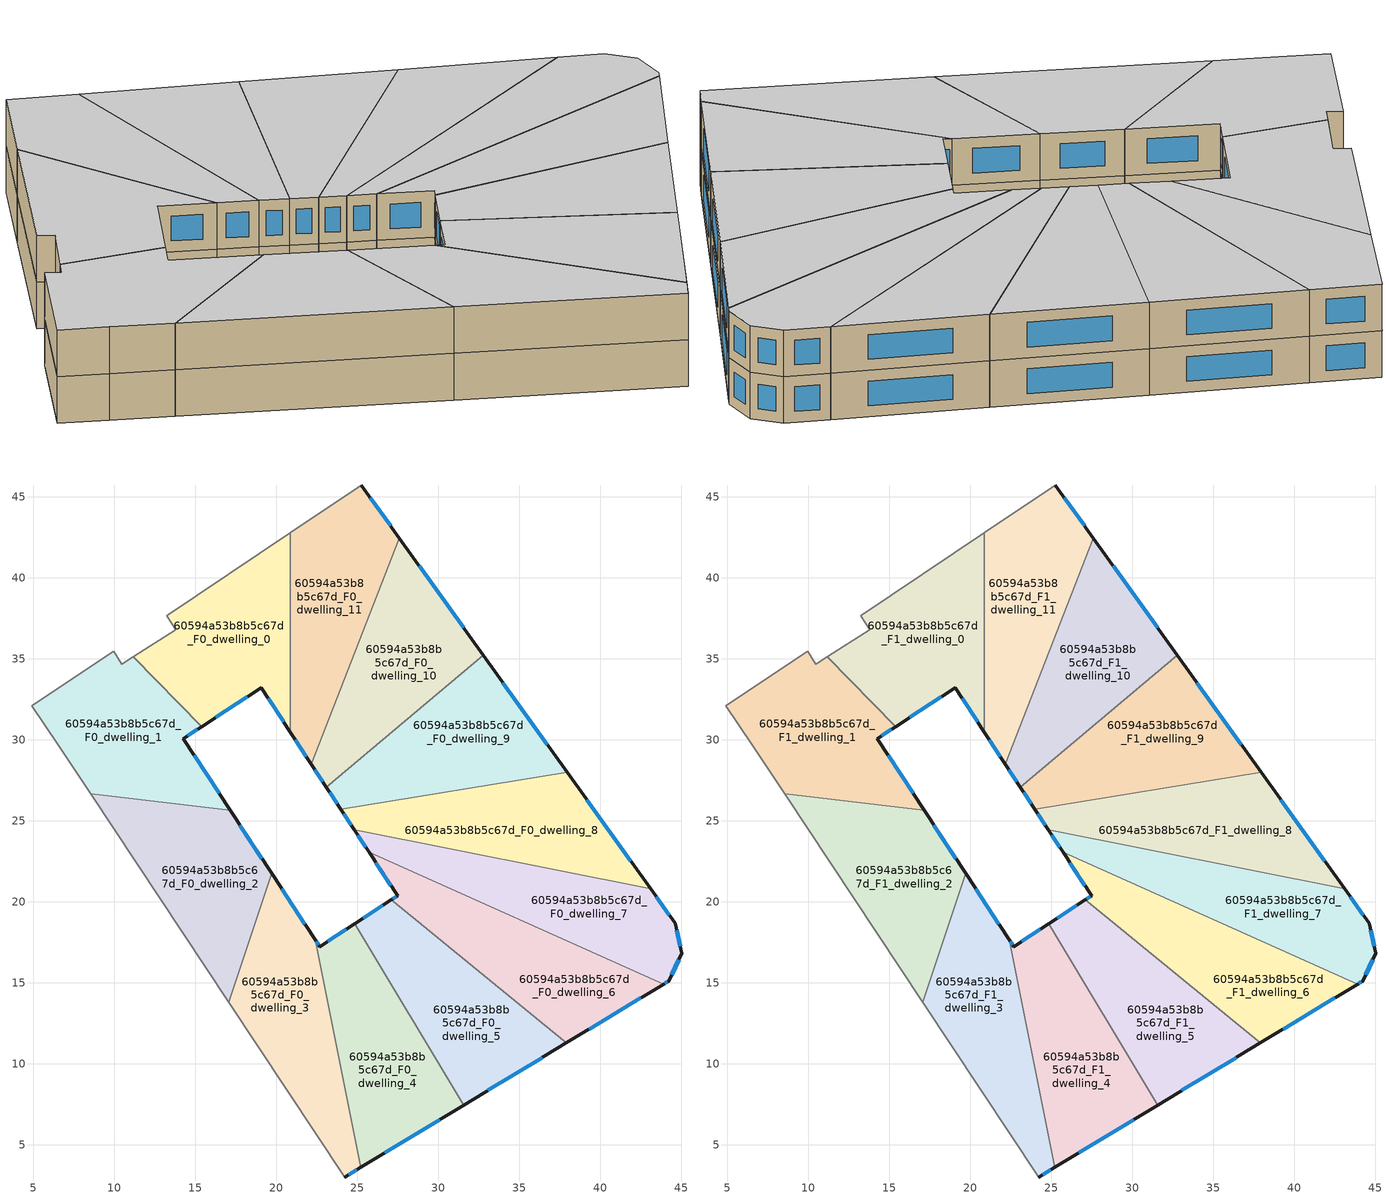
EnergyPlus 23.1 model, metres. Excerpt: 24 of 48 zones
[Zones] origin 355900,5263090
60594a53b8b5c67d_F0_dwelling_0
 floor ground (EU_floor_Construction): 20.87,42.8 20.87,30.46 19.07,33.21 15.4,30.82 11.17,35.14 13.78,36.8 13.24,37.67 z0
 wall outside (EU_wall_Construction): 15.4,30.82 19.07,33.21 20.87,30.46 z0:3
 wall adiabatic (EU_wall_Construction): 20.87,42.8 13.24,37.67 13.78,36.8 11.17,35.14 z0:3
 wall to 60594a53b8b5c67d_F0_dwelling_11 (EU_wall_Construction): 20.87,30.46 20.87,42.8 z0:3
 wall to 60594a53b8b5c67d_F0_dwelling_1 (EU_wall_Construction): 11.17,35.14 15.4,30.82 z0:3
 window (EU_Window_Construction): 19.49,32.57 20.45,31.11 / 16.26,31.39 18.2,32.65 z0.7:2.3
60594a53b8b5c67d_F0_dwelling_1
 floor ground (EU_floor_Construction): 15.4,30.82 14.26,30.08 17.16,25.66 8.53,26.67 6.5,29.72 4.9,32.11 9.97,35.48 10.45,34.67 11.17,35.14 z0
 wall outside (EU_wall_Construction): 17.16,25.66 14.26,30.08 15.4,30.82 z0:3
 wall adiabatic (EU_wall_Construction): 11.17,35.14 10.45,34.67 9.97,35.48 4.9,32.11 6.5,29.72 8.53,26.67 z0:3
 wall to 60594a53b8b5c67d_F0_dwelling_2 (EU_wall_Construction): 8.53,26.66 17.15,25.66 z0:3
 window (EU_Window_Construction): 14.52,30.26 15.13,30.65 / 16.47,26.7 14.94,29.05 z0.7:2.3
60594a53b8b5c67d_F0_dwelling_10
 floor ground (EU_floor_Construction): 27.6,42.45 32.78,35.22 23.08,27.09 22.15,28.51 z0
 wall outside (EU_wall_Construction): 22.15,28.51 23.08,27.09 / 32.78,35.22 27.6,42.45 z0:3
 wall to 60594a53b8b5c67d_F0_dwelling_11 (EU_wall_Construction): 27.6,42.45 22.15,28.51 z0:3
 wall to 60594a53b8b5c67d_F0_dwelling_9 (EU_wall_Construction): 23.08,27.09 32.78,35.22 z0:3
 window (EU_Window_Construction): 22.37,28.17 22.86,27.42 / 31.56,36.92 28.82,40.75 z0.7:2.3
60594a53b8b5c67d_F0_dwelling_11
 floor ground (EU_floor_Construction): 25.24,45.74 27.6,42.45 22.15,28.51 20.87,30.46 20.87,42.8 z0
 wall outside (EU_wall_Construction): 20.87,30.46 22.15,28.51 / 27.6,42.45 25.24,45.74 z0:3
 wall adiabatic (EU_wall_Construction): 25.24,45.74 20.87,42.8 z0:3
 window (EU_Window_Construction): 21.17,30 21.85,28.97 / 27.05,43.22 25.8,44.97 z0.7:2.3
60594a53b8b5c67d_F0_dwelling_2
 floor ground (EU_floor_Construction): 17.16,25.66 19.71,21.76 17.05,13.82 8.53,26.67 z0
 wall outside (EU_wall_Construction): 19.71,21.76 17.16,25.66 z0:3
 wall adiabatic (EU_wall_Construction): 8.53,26.67 17.05,13.82 z0:3
 wall to 60594a53b8b5c67d_F0_dwelling_3 (EU_wall_Construction): 17.05,13.82 19.71,21.76 z0:3
 window (EU_Window_Construction): 19.11,22.68 17.75,24.75 z0.7:2.3
60594a53b8b5c67d_F0_dwelling_3
 floor ground (EU_floor_Construction): 22.39,17.67 25.21,3.62 24.22,3.02 17.05,13.82 19.71,21.76 z0
 wall outside (EU_wall_Construction): 22.39,17.67 19.71,21.76 / 24.22,3.02 25.21,3.62 z0:3
 wall adiabatic (EU_wall_Construction): 17.05,13.82 24.22,3.02 z0:3
 wall to 60594a53b8b5c67d_F0_dwelling_4 (EU_wall_Construction): 25.21,3.62 22.39,17.67 z0:3
 window (EU_Window_Construction): 21.76,18.63 20.34,20.8 / 24.45,3.16 24.98,3.48 z0.7:2.3
60594a53b8b5c67d_F0_dwelling_4
 floor ground (EU_floor_Construction): 24.83,18.65 31.57,7.46 25.21,3.62 22.39,17.67 22.67,17.25 z0
 wall outside (EU_wall_Construction): 24.83,18.65 22.67,17.25 22.39,17.67 / 25.21,3.62 31.57,7.46 z0:3
 wall to 60594a53b8b5c67d_F0_dwelling_5 (EU_wall_Construction): 31.57,7.46 24.83,18.65 z0:3
 window (EU_Window_Construction): 22.6,17.35 22.45,17.57 / 24.32,18.32 23.17,17.58 / 26.7,4.52 30.08,6.56 z0.7:2.3
60594a53b8b5c67d_F0_dwelling_5
 floor ground (EU_floor_Construction): 37.91,11.29 31.57,7.46 24.83,18.65 27.11,20.13 z0
 wall outside (EU_wall_Construction): 27.11,20.13 24.83,18.65 / 31.57,7.46 37.91,11.29 z0:3
 wall to 60594a53b8b5c67d_F0_dwelling_6 (EU_wall_Construction): 37.91,11.29 27.11,20.13 z0:3
 window (EU_Window_Construction): 26.57,19.78 25.36,19 / 33.06,8.36 36.42,10.39 z0.7:2.3
60594a53b8b5c67d_F0_dwelling_6
 floor ground (EU_floor_Construction): 43.91,14.92 37.91,11.29 27.11,20.13 27.48,20.37 25.72,23.06 z0
 wall outside (EU_wall_Construction): 25.72,23.06 27.48,20.37 27.11,20.13 / 37.91,11.29 43.91,14.92 z0:3
 wall to 60594a53b8b5c67d_F0_dwelling_7 (EU_wall_Construction): 43.91,14.92 25.72,23.06 z0:3
 window (EU_Window_Construction): 27.4,20.32 27.19,20.19 / 26.14,22.43 27.07,21 / 39.32,12.15 42.5,14.07 z0.7:2.3
60594a53b8b5c67d_F0_dwelling_7
 floor ground (EU_floor_Construction): 43.1,20.81 44.62,18.68 45.03,16.83 44.21,15.1 43.91,14.92 25.72,23.06 24.82,24.44 z0
 wall outside (EU_wall_Construction): 43.91,14.92 44.21,15.1 45.03,16.83 44.62,18.68 43.1,20.81 / 24.82,24.44 25.72,23.06 z0:3
 wall to 60594a53b8b5c67d_F0_dwelling_8 (EU_wall_Construction): 43.1,20.81 24.82,24.44 z0:3
 window (EU_Window_Construction): 44.4,15.51 44.84,16.42 / 43.98,14.97 44.14,15.06 / 25.03,24.12 25.51,23.38 / 44.26,19.18 43.46,20.31 / 44.93,17.26 44.72,18.25 z0.7:2.3
60594a53b8b5c67d_F0_dwelling_8
 floor ground (EU_floor_Construction): 37.94,28.01 43.1,20.81 24.82,24.44 23.97,25.73 z0
 wall outside (EU_wall_Construction): 23.97,25.73 24.82,24.44 / 43.1,20.81 37.94,28.01 z0:3
 wall to 60594a53b8b5c67d_F0_dwelling_9 (EU_wall_Construction): 37.94,28.01 23.97,25.73 z0:3
 window (EU_Window_Construction): 24.17,25.43 24.62,24.75 / 41.89,22.5 39.15,26.32 z0.7:2.3
60594a53b8b5c67d_F0_dwelling_9
 floor ground (EU_floor_Construction): 32.78,35.22 37.94,28.01 23.97,25.73 23.08,27.09 z0
 wall outside (EU_wall_Construction): 23.08,27.09 23.97,25.73 / 37.94,28.01 32.78,35.22 z0:3
 window (EU_Window_Construction): 23.29,26.77 23.76,26.05 / 36.73,29.7 33.99,33.53 z0.7:2.3
60594a53b8b5c67d_F1_dwelling_0
 floor to 60594a53b8b5c67d_F0_dwelling_0 (EU_floor_Construction): 20.87,42.8 20.87,30.46 19.07,33.21 15.4,30.82 11.17,35.14 13.78,36.8 13.24,37.67 z3
 wall outside (EU_wall_Construction): 15.4,30.82 19.07,33.21 20.87,30.46 z3:6
 wall adiabatic (EU_wall_Construction): 20.87,42.8 13.24,37.67 13.78,36.8 11.17,35.14 z3:6
 wall to 60594a53b8b5c67d_F1_dwelling_11 (EU_wall_Construction): 20.87,30.46 20.87,42.8 z3:6
 wall to 60594a53b8b5c67d_F1_dwelling_1 (EU_wall_Construction): 11.17,35.14 15.4,30.82 z3:6
 window (EU_Window_Construction): 19.49,32.57 20.45,31.11 / 16.26,31.39 18.2,32.65 z3.7:5.3
 ceiling to 60594a53b8b5c67d_F2_dwelling_0 (EU_floor_Construction): 20.87,30.46 20.87,42.8 13.24,37.67 13.78,36.8 11.17,35.14 15.4,30.82 19.07,33.21 z6
60594a53b8b5c67d_F1_dwelling_1
 floor to 60594a53b8b5c67d_F0_dwelling_1 (EU_floor_Construction): 15.4,30.82 14.26,30.08 17.15,25.66 8.53,26.67 6.5,29.72 4.9,32.11 9.97,35.48 10.44,34.67 11.17,35.14 z3
 wall outside (EU_wall_Construction): 17.16,25.66 14.26,30.08 15.4,30.82 z3:6
 wall adiabatic (EU_wall_Construction): 11.17,35.14 10.45,34.67 9.97,35.48 4.9,32.11 6.5,29.72 8.53,26.67 z3:6
 wall to 60594a53b8b5c67d_F1_dwelling_2 (EU_wall_Construction): 8.53,26.66 17.15,25.66 z3:6
 window (EU_Window_Construction): 14.52,30.26 15.13,30.65 / 16.47,26.7 14.94,29.05 z3.7:5.3
 ceiling to 60594a53b8b5c67d_F2_dwelling_1 (EU_floor_Construction): 17.15,25.66 14.26,30.08 15.4,30.82 11.17,35.14 10.44,34.67 9.97,35.48 4.9,32.11 6.5,29.72 8.53,26.67 z6
60594a53b8b5c67d_F1_dwelling_10
 floor to 60594a53b8b5c67d_F0_dwelling_10 (EU_floor_Construction): 27.6,42.45 32.78,35.22 23.08,27.09 22.15,28.51 z3
 wall outside (EU_wall_Construction): 22.15,28.51 23.08,27.09 / 32.78,35.22 27.6,42.45 z3:6
 wall to 60594a53b8b5c67d_F1_dwelling_11 (EU_wall_Construction): 27.6,42.45 22.15,28.51 z3:6
 wall to 60594a53b8b5c67d_F1_dwelling_9 (EU_wall_Construction): 23.08,27.09 32.78,35.22 z3:6
 window (EU_Window_Construction): 22.37,28.17 22.86,27.42 / 31.56,36.92 28.82,40.75 z3.7:5.3
 ceiling to 60594a53b8b5c67d_F2_dwelling_10 (EU_floor_Construction): 32.78,35.22 27.6,42.45 22.15,28.51 23.08,27.09 z6
60594a53b8b5c67d_F1_dwelling_11
 floor to 60594a53b8b5c67d_F0_dwelling_11 (EU_floor_Construction): 25.24,45.74 27.6,42.45 22.15,28.51 20.87,30.46 20.87,42.8 z3
 wall outside (EU_wall_Construction): 20.87,30.46 22.15,28.51 / 27.6,42.45 25.24,45.74 z3:6
 wall adiabatic (EU_wall_Construction): 25.24,45.74 20.87,42.8 z3:6
 window (EU_Window_Construction): 21.17,30 21.85,28.97 / 27.05,43.22 25.8,44.97 z3.7:5.3
 ceiling to 60594a53b8b5c67d_F2_dwelling_11 (EU_floor_Construction): 22.15,28.51 27.6,42.45 25.24,45.74 20.87,42.8 20.87,30.46 z6
60594a53b8b5c67d_F1_dwelling_2
 floor to 60594a53b8b5c67d_F0_dwelling_2 (EU_floor_Construction): 17.15,25.66 19.71,21.76 17.05,13.82 8.53,26.67 z3
 wall outside (EU_wall_Construction): 19.71,21.76 17.16,25.66 z3:6
 wall adiabatic (EU_wall_Construction): 8.53,26.67 17.05,13.82 z3:6
 wall to 60594a53b8b5c67d_F1_dwelling_3 (EU_wall_Construction): 17.05,13.82 19.71,21.76 z3:6
 window (EU_Window_Construction): 19.11,22.68 17.75,24.75 z3.7:5.3
 ceiling to 60594a53b8b5c67d_F2_dwelling_2 (EU_floor_Construction): 17.05,13.82 19.71,21.76 17.15,25.66 8.53,26.67 z6
60594a53b8b5c67d_F1_dwelling_3
 floor to 60594a53b8b5c67d_F0_dwelling_3 (EU_floor_Construction): 22.39,17.67 25.21,3.62 24.22,3.02 17.05,13.82 19.71,21.76 z3
 wall outside (EU_wall_Construction): 22.39,17.67 19.71,21.76 / 24.22,3.02 25.21,3.62 z3:6
 wall adiabatic (EU_wall_Construction): 17.05,13.82 24.22,3.02 z3:6
 wall to 60594a53b8b5c67d_F1_dwelling_4 (EU_wall_Construction): 25.21,3.62 22.39,17.67 z3:6
 window (EU_Window_Construction): 21.76,18.63 20.34,20.8 / 24.45,3.16 24.98,3.48 z3.7:5.3
 ceiling to 60594a53b8b5c67d_F2_dwelling_3 (EU_floor_Construction): 25.21,3.62 22.39,17.67 19.71,21.76 17.05,13.82 24.22,3.02 z6
60594a53b8b5c67d_F1_dwelling_4
 floor to 60594a53b8b5c67d_F0_dwelling_4 (EU_floor_Construction): 24.83,18.65 31.57,7.46 25.21,3.62 22.39,17.67 22.67,17.25 z3
 wall outside (EU_wall_Construction): 24.83,18.65 22.67,17.25 22.39,17.67 / 25.21,3.62 31.57,7.46 z3:6
 wall to 60594a53b8b5c67d_F1_dwelling_5 (EU_wall_Construction): 31.57,7.46 24.83,18.65 z3:6
 window (EU_Window_Construction): 22.6,17.35 22.45,17.57 / 24.32,18.32 23.17,17.58 / 26.7,4.52 30.08,6.56 z3.7:5.3
 ceiling to 60594a53b8b5c67d_F2_dwelling_4 (EU_floor_Construction): 31.57,7.46 24.83,18.65 22.67,17.25 22.39,17.67 25.21,3.62 z6
60594a53b8b5c67d_F1_dwelling_5
 floor to 60594a53b8b5c67d_F0_dwelling_5 (EU_floor_Construction): 37.91,11.29 31.57,7.46 24.83,18.65 27.11,20.13 z3
 wall outside (EU_wall_Construction): 27.11,20.13 24.83,18.65 / 31.57,7.46 37.91,11.29 z3:6
 wall to 60594a53b8b5c67d_F1_dwelling_6 (EU_wall_Construction): 37.91,11.29 27.11,20.13 z3:6
 window (EU_Window_Construction): 26.57,19.78 25.36,19 / 33.06,8.36 36.42,10.39 z3.7:5.3
 ceiling to 60594a53b8b5c67d_F2_dwelling_5 (EU_floor_Construction): 37.91,11.29 27.11,20.13 24.83,18.65 31.57,7.46 z6
60594a53b8b5c67d_F1_dwelling_6
 floor to 60594a53b8b5c67d_F0_dwelling_6 (EU_floor_Construction): 43.91,14.92 37.91,11.29 27.11,20.13 27.48,20.37 25.72,23.06 z3
 wall outside (EU_wall_Construction): 25.72,23.06 27.48,20.37 27.11,20.13 / 37.91,11.29 43.91,14.92 z3:6
 wall to 60594a53b8b5c67d_F1_dwelling_7 (EU_wall_Construction): 43.91,14.92 25.72,23.06 z3:6
 window (EU_Window_Construction): 27.4,20.32 27.19,20.19 / 26.14,22.43 27.07,21 / 39.32,12.15 42.5,14.07 z3.7:5.3
 ceiling to 60594a53b8b5c67d_F2_dwelling_6 (EU_floor_Construction): 43.91,14.92 25.72,23.06 27.48,20.37 27.11,20.13 37.91,11.29 z6
60594a53b8b5c67d_F1_dwelling_7
 floor to 60594a53b8b5c67d_F0_dwelling_7 (EU_floor_Construction): 43.1,20.81 44.62,18.68 45.03,16.83 44.21,15.1 43.91,14.92 25.72,23.06 24.82,24.44 z3
 wall outside (EU_wall_Construction): 43.91,14.92 44.21,15.1 45.03,16.83 44.62,18.68 43.1,20.81 / 24.82,24.44 25.72,23.06 z3:6
 wall to 60594a53b8b5c67d_F1_dwelling_8 (EU_wall_Construction): 43.1,20.81 24.82,24.44 z3:6
 window (EU_Window_Construction): 44.4,15.51 44.84,16.42 / 43.98,14.97 44.14,15.06 / 25.03,24.12 25.51,23.38 / 44.26,19.18 43.46,20.31 / 44.93,17.26 44.72,18.25 z3.7:5.3
 ceiling to 60594a53b8b5c67d_F2_dwelling_7 (EU_floor_Construction): 44.21,15.1 45.03,16.83 44.62,18.68 43.1,20.81 24.82,24.44 25.72,23.06 43.91,14.92 z6
60594a53b8b5c67d_F1_dwelling_8
 floor to 60594a53b8b5c67d_F0_dwelling_8 (EU_floor_Construction): 37.94,28.01 43.1,20.81 24.82,24.44 23.97,25.73 z3
 wall outside (EU_wall_Construction): 23.97,25.73 24.82,24.44 / 43.1,20.81 37.94,28.01 z3:6
 wall to 60594a53b8b5c67d_F1_dwelling_9 (EU_wall_Construction): 37.94,28.01 23.97,25.73 z3:6
 window (EU_Window_Construction): 24.17,25.43 24.62,24.75 / 41.89,22.5 39.15,26.32 z3.7:5.3
 ceiling to 60594a53b8b5c67d_F2_dwelling_8 (EU_floor_Construction): 43.1,20.81 37.94,28.01 23.97,25.73 24.82,24.44 z6
60594a53b8b5c67d_F1_dwelling_9
 floor to 60594a53b8b5c67d_F0_dwelling_9 (EU_floor_Construction): 32.78,35.22 37.94,28.01 23.97,25.73 23.08,27.09 z3
 wall outside (EU_wall_Construction): 23.08,27.09 23.97,25.73 / 37.94,28.01 32.78,35.22 z3:6
 window (EU_Window_Construction): 23.29,26.77 23.76,26.05 / 36.73,29.7 33.99,33.53 z3.7:5.3
 ceiling to 60594a53b8b5c67d_F2_dwelling_9 (EU_floor_Construction): 37.94,28.01 32.78,35.22 23.08,27.09 23.97,25.73 z6
[Building]
EU S2 Campaign: North Axis=0; Terrain=City; Solar Distribution=FullExterior
[Site:Location]
Budapest.Ferenc.Liszt.Intl.AP: Latitude=47.437; Longitude=19.256; Time Zone=1; Elevation=185
[SizingPeriod:WeatherFileDays]
AnnualSizingPeriod: Begin Month=1; Begin Day of Month=1; End Month=12; End Day of Month=31; Day of Week for Start Day=Monday; Use Weather File Daylight Saving Period=No; Use Weather File Rain and Snow Indicators=No
[MATERIAL]
EU_InternalMass_Material: Roughness=MediumRough; Thickness=0.1; Conductivity=1; Density=1800; Specific Heat=900; Thermal Absorptance=0.9; Solar Absorptance=0.7; Visible Absorptance=0.7
[MATERIAL:NOMASS] Roughness=MediumRough; Thermal Absorptance=0.9; Solar Absorptance=0.7; Visible Absorptance=0.7
Name | Thermal Resistance
EU_wall_NoMass | 0.832559
EU_floor_NoMass | 0.872794
[WINDOWMATERIAL:SIMPLEGLAZINGSYSTEM]
EU_Window_SimpleGlazing: UFactor=2.79869; Solar Heat Gain Coefficient=0.75; Visible Transmittance=0.75
[CONSTRUCTION]
EU_wall_Construction: EU_wall_NoMass
EU_floor_Construction: EU_floor_NoMass
EU_Window_Construction: EU_Window_SimpleGlazing
EU_InternalMass_Construction: EU_InternalMass_Material
[ZONE] Type=1; Multiplier=1; Ceiling Height=autocalculate; Floor Area=autocalculate; Part of Total Floor Area=Yes
Name | Volume
60594a53b8b5c67d_F0_dwelling_0 | 199.304
60594a53b8b5c67d_F1_dwelling_0 | 199.303
60594a53b8b5c67d_F0_dwelling_1 | 199.307
60594a53b8b5c67d_F1_dwelling_1; 60594a53b8b5c67d_F0_dwelling_4 | 199.306
60594a53b8b5c67d_F0_dwelling_10; 60594a53b8b5c67d_F1_dwelling_10 | 199.285
60594a53b8b5c67d_F0_dwelling_11; 60594a53b8b5c67d_F1_dwelling_11 | 199.311
60594a53b8b5c67d_F0_dwelling_2 | 199.293
60594a53b8b5c67d_F1_dwelling_2 | 199.292
60594a53b8b5c67d_F0_dwelling_3; 60594a53b8b5c67d_F1_dwelling_3 | 199.297
60594a53b8b5c67d_F1_dwelling_4 | 199.305
60594a53b8b5c67d_F0_dwelling_5; 60594a53b8b5c67d_F1_dwelling_5 | 199.314
60594a53b8b5c67d_F0_dwelling_6; 60594a53b8b5c67d_F1_dwelling_6 | 199.319
60594a53b8b5c67d_F0_dwelling_7; 60594a53b8b5c67d_F1_dwelling_7 | 199.274
60594a53b8b5c67d_F0_dwelling_8; 60594a53b8b5c67d_F1_dwelling_8 | 199.343
60594a53b8b5c67d_F0_dwelling_9; 60594a53b8b5c67d_F1_dwelling_9 | 199.291
[INTERNALMASS] Construction=EU_InternalMass_Construction
Name | Zone or ZoneList | Surface Area
60594a53b8b5c67d_F0_dwelling_0_EU_InternalMass | 60594a53b8b5c67d_F0_dwelling_0 | 66.4344
60594a53b8b5c67d_F0_dwelling_1_EU_InternalMass | 60594a53b8b5c67d_F0_dwelling_1 | 66.4357
60594a53b8b5c67d_F0_dwelling_2_EU_InternalMass | 60594a53b8b5c67d_F0_dwelling_2 | 66.4308
60594a53b8b5c67d_F0_dwelling_3_EU_InternalMass | 60594a53b8b5c67d_F0_dwelling_3 | 66.4325
60594a53b8b5c67d_F0_dwelling_4_EU_InternalMass | 60594a53b8b5c67d_F0_dwelling_4 | 66.4351
60594a53b8b5c67d_F0_dwelling_5_EU_InternalMass | 60594a53b8b5c67d_F0_dwelling_5 | 66.4381
60594a53b8b5c67d_F0_dwelling_6_EU_InternalMass | 60594a53b8b5c67d_F0_dwelling_6 | 66.4397
60594a53b8b5c67d_F0_dwelling_7_EU_InternalMass | 60594a53b8b5c67d_F0_dwelling_7 | 66.4248
60594a53b8b5c67d_F0_dwelling_8_EU_InternalMass | 60594a53b8b5c67d_F0_dwelling_8 | 66.4477
60594a53b8b5c67d_F0_dwelling_9_EU_InternalMass | 60594a53b8b5c67d_F0_dwelling_9 | 66.4302
60594a53b8b5c67d_F0_dwelling_10_EU_InternalMass | 60594a53b8b5c67d_F0_dwelling_10 | 66.4284
60594a53b8b5c67d_F0_dwelling_11_EU_InternalMass | 60594a53b8b5c67d_F0_dwelling_11 | 66.4371
60594a53b8b5c67d_F1_dwelling_0_EU_InternalMass | 60594a53b8b5c67d_F1_dwelling_0 | 66.4344
60594a53b8b5c67d_F1_dwelling_1_EU_InternalMass | 60594a53b8b5c67d_F1_dwelling_1 | 66.4357
60594a53b8b5c67d_F1_dwelling_2_EU_InternalMass | 60594a53b8b5c67d_F1_dwelling_2 | 66.4308
60594a53b8b5c67d_F1_dwelling_3_EU_InternalMass | 60594a53b8b5c67d_F1_dwelling_3 | 66.4325
60594a53b8b5c67d_F1_dwelling_4_EU_InternalMass | 60594a53b8b5c67d_F1_dwelling_4 | 66.4351
60594a53b8b5c67d_F1_dwelling_5_EU_InternalMass | 60594a53b8b5c67d_F1_dwelling_5 | 66.4381
60594a53b8b5c67d_F1_dwelling_6_EU_InternalMass | 60594a53b8b5c67d_F1_dwelling_6 | 66.4397
60594a53b8b5c67d_F1_dwelling_7_EU_InternalMass | 60594a53b8b5c67d_F1_dwelling_7 | 66.4248
60594a53b8b5c67d_F1_dwelling_8_EU_InternalMass | 60594a53b8b5c67d_F1_dwelling_8 | 66.4477
60594a53b8b5c67d_F1_dwelling_9_EU_InternalMass | 60594a53b8b5c67d_F1_dwelling_9 | 66.4302
60594a53b8b5c67d_F1_dwelling_10_EU_InternalMass | 60594a53b8b5c67d_F1_dwelling_10 | 66.4284
60594a53b8b5c67d_F1_dwelling_11_EU_InternalMass | 60594a53b8b5c67d_F1_dwelling_11 | 66.4371
[OTHEREQUIPMENT] Fuel Type=Electricity; Design Level Calculation Method=Watts/Area; Power per Zone Floor Area=1; Fraction Latent=0; Fraction Radiant=0; Fraction Lost=0; Carbon Dioxide Generation Rate=0; EndUse Subcategory=EU_Step8_InternalGains
Name | Zone or ZoneList or Space or SpaceList | Schedule
EU_Step8_InternalGain_60594a53b8b5c67d_F0_dwelling_0_f000 | 60594a53b8b5c67d_F0_dwelling_0 | EU_Step8_GainSchedule_60594a53b8b5c67d_F0_dwelling_0_f000
EU_Step8_InternalGain_60594a53b8b5c67d_F0_dwelling_1_f000 | 60594a53b8b5c67d_F0_dwelling_1 | EU_Step8_GainSchedule_60594a53b8b5c67d_F0_dwelling_1_f000
EU_Step8_InternalGain_60594a53b8b5c67d_F0_dwelling_2_f000 | 60594a53b8b5c67d_F0_dwelling_2 | EU_Step8_GainSchedule_60594a53b8b5c67d_F0_dwelling_2_f000
EU_Step8_InternalGain_60594a53b8b5c67d_F0_dwelling_3_f000 | 60594a53b8b5c67d_F0_dwelling_3 | EU_Step8_GainSchedule_60594a53b8b5c67d_F0_dwelling_3_f000
EU_Step8_InternalGain_60594a53b8b5c67d_F0_dwelling_4_f000 | 60594a53b8b5c67d_F0_dwelling_4 | EU_Step8_GainSchedule_60594a53b8b5c67d_F0_dwelling_4_f000
EU_Step8_InternalGain_60594a53b8b5c67d_F0_dwelling_5_f000 | 60594a53b8b5c67d_F0_dwelling_5 | EU_Step8_GainSchedule_60594a53b8b5c67d_F0_dwelling_5_f000
EU_Step8_InternalGain_60594a53b8b5c67d_F0_dwelling_6_f000 | 60594a53b8b5c67d_F0_dwelling_6 | EU_Step8_GainSchedule_60594a53b8b5c67d_F0_dwelling_6_f000
EU_Step8_InternalGain_60594a53b8b5c67d_F0_dwelling_7_f000 | 60594a53b8b5c67d_F0_dwelling_7 | EU_Step8_GainSchedule_60594a53b8b5c67d_F0_dwelling_7_f000
EU_Step8_InternalGain_60594a53b8b5c67d_F0_dwelling_8_f000 | 60594a53b8b5c67d_F0_dwelling_8 | EU_Step8_GainSchedule_60594a53b8b5c67d_F0_dwelling_8_f000
EU_Step8_InternalGain_60594a53b8b5c67d_F0_dwelling_9_f000 | 60594a53b8b5c67d_F0_dwelling_9 | EU_Step8_GainSchedule_60594a53b8b5c67d_F0_dwelling_9_f000
EU_Step8_InternalGain_60594a53b8b5c67d_F0_dwelling_10_f000 | 60594a53b8b5c67d_F0_dwelling_10 | EU_Step8_GainSchedule_60594a53b8b5c67d_F0_dwelling_10_f000
EU_Step8_InternalGain_60594a53b8b5c67d_F0_dwelling_11_f000 | 60594a53b8b5c67d_F0_dwelling_11 | EU_Step8_GainSchedule_60594a53b8b5c67d_F0_dwelling_11_f000
EU_Step8_InternalGain_60594a53b8b5c67d_F1_dwelling_0_f000 | 60594a53b8b5c67d_F1_dwelling_0 | EU_Step8_GainSchedule_60594a53b8b5c67d_F1_dwelling_0_f000
EU_Step8_InternalGain_60594a53b8b5c67d_F1_dwelling_1_f000 | 60594a53b8b5c67d_F1_dwelling_1 | EU_Step8_GainSchedule_60594a53b8b5c67d_F1_dwelling_1_f000
EU_Step8_InternalGain_60594a53b8b5c67d_F1_dwelling_2_f000 | 60594a53b8b5c67d_F1_dwelling_2 | EU_Step8_GainSchedule_60594a53b8b5c67d_F1_dwelling_2_f000
EU_Step8_InternalGain_60594a53b8b5c67d_F1_dwelling_3_f000 | 60594a53b8b5c67d_F1_dwelling_3 | EU_Step8_GainSchedule_60594a53b8b5c67d_F1_dwelling_3_f000
EU_Step8_InternalGain_60594a53b8b5c67d_F1_dwelling_4_f000 | 60594a53b8b5c67d_F1_dwelling_4 | EU_Step8_GainSchedule_60594a53b8b5c67d_F1_dwelling_4_f000
EU_Step8_InternalGain_60594a53b8b5c67d_F1_dwelling_5_f000 | 60594a53b8b5c67d_F1_dwelling_5 | EU_Step8_GainSchedule_60594a53b8b5c67d_F1_dwelling_5_f000
EU_Step8_InternalGain_60594a53b8b5c67d_F1_dwelling_6_f000 | 60594a53b8b5c67d_F1_dwelling_6 | EU_Step8_GainSchedule_60594a53b8b5c67d_F1_dwelling_6_f000
EU_Step8_InternalGain_60594a53b8b5c67d_F1_dwelling_7_f000 | 60594a53b8b5c67d_F1_dwelling_7 | EU_Step8_GainSchedule_60594a53b8b5c67d_F1_dwelling_7_f000
EU_Step8_InternalGain_60594a53b8b5c67d_F1_dwelling_8_f000 | 60594a53b8b5c67d_F1_dwelling_8 | EU_Step8_GainSchedule_60594a53b8b5c67d_F1_dwelling_8_f000
EU_Step8_InternalGain_60594a53b8b5c67d_F1_dwelling_9_f000 | 60594a53b8b5c67d_F1_dwelling_9 | EU_Step8_GainSchedule_60594a53b8b5c67d_F1_dwelling_9_f000
EU_Step8_InternalGain_60594a53b8b5c67d_F1_dwelling_10_f000 | 60594a53b8b5c67d_F1_dwelling_10 | EU_Step8_GainSchedule_60594a53b8b5c67d_F1_dwelling_10_f000
EU_Step8_InternalGain_60594a53b8b5c67d_F1_dwelling_11_f000 | 60594a53b8b5c67d_F1_dwelling_11 | EU_Step8_GainSchedule_60594a53b8b5c67d_F1_dwelling_11_f000
[ZONEVENTILATION:DESIGNFLOWRATE] Schedule=EU_AlwaysOn; Design Flow Rate Calculation Method=AirChanges/Hour; Air Changes per Hour=0.475469; Ventilation Type=Natural; Fan Pressure Rise=0; Fan Total Efficiency=1; Constant Term Coefficient=1; Temperature Term Coefficient=0; Velocity Term Coefficient=0; Velocity Squared Term Coefficient=0; Minimum Indoor Temperature=-100; Maximum Indoor Temperature=100; Delta Temperature=-100; Minimum Outdoor Temperature=-100; Maximum Outdoor Temperature=100; Maximum Wind Speed=40
Name | Zone or ZoneList or Space or SpaceList
EU_ConstantAir_60594a53b8b5c67d_F0_dwelling_0 | 60594a53b8b5c67d_F0_dwelling_0
EU_ConstantAir_60594a53b8b5c67d_F0_dwelling_1 | 60594a53b8b5c67d_F0_dwelling_1
EU_ConstantAir_60594a53b8b5c67d_F0_dwelling_2 | 60594a53b8b5c67d_F0_dwelling_2
EU_ConstantAir_60594a53b8b5c67d_F0_dwelling_3 | 60594a53b8b5c67d_F0_dwelling_3
EU_ConstantAir_60594a53b8b5c67d_F0_dwelling_4 | 60594a53b8b5c67d_F0_dwelling_4
EU_ConstantAir_60594a53b8b5c67d_F0_dwelling_5 | 60594a53b8b5c67d_F0_dwelling_5
EU_ConstantAir_60594a53b8b5c67d_F0_dwelling_6 | 60594a53b8b5c67d_F0_dwelling_6
EU_ConstantAir_60594a53b8b5c67d_F0_dwelling_7 | 60594a53b8b5c67d_F0_dwelling_7
EU_ConstantAir_60594a53b8b5c67d_F0_dwelling_8 | 60594a53b8b5c67d_F0_dwelling_8
EU_ConstantAir_60594a53b8b5c67d_F0_dwelling_9 | 60594a53b8b5c67d_F0_dwelling_9
EU_ConstantAir_60594a53b8b5c67d_F0_dwelling_10 | 60594a53b8b5c67d_F0_dwelling_10
EU_ConstantAir_60594a53b8b5c67d_F0_dwelling_11 | 60594a53b8b5c67d_F0_dwelling_11
EU_ConstantAir_60594a53b8b5c67d_F1_dwelling_0 | 60594a53b8b5c67d_F1_dwelling_0
EU_ConstantAir_60594a53b8b5c67d_F1_dwelling_1 | 60594a53b8b5c67d_F1_dwelling_1
EU_ConstantAir_60594a53b8b5c67d_F1_dwelling_2 | 60594a53b8b5c67d_F1_dwelling_2
EU_ConstantAir_60594a53b8b5c67d_F1_dwelling_3 | 60594a53b8b5c67d_F1_dwelling_3
EU_ConstantAir_60594a53b8b5c67d_F1_dwelling_4 | 60594a53b8b5c67d_F1_dwelling_4
EU_ConstantAir_60594a53b8b5c67d_F1_dwelling_5 | 60594a53b8b5c67d_F1_dwelling_5
EU_ConstantAir_60594a53b8b5c67d_F1_dwelling_6 | 60594a53b8b5c67d_F1_dwelling_6
EU_ConstantAir_60594a53b8b5c67d_F1_dwelling_7 | 60594a53b8b5c67d_F1_dwelling_7
EU_ConstantAir_60594a53b8b5c67d_F1_dwelling_8 | 60594a53b8b5c67d_F1_dwelling_8
EU_ConstantAir_60594a53b8b5c67d_F1_dwelling_9 | 60594a53b8b5c67d_F1_dwelling_9
EU_ConstantAir_60594a53b8b5c67d_F1_dwelling_10 | 60594a53b8b5c67d_F1_dwelling_10
EU_ConstantAir_60594a53b8b5c67d_F1_dwelling_11 | 60594a53b8b5c67d_F1_dwelling_11
[HVACTEMPLATE:THERMOSTAT] Constant Heating Setpoint=20; Constant Cooling Setpoint=50
EU_HeatOnly_60594a53b8b5c67d_F0_dwelling_0; EU_HeatOnly_60594a53b8b5c67d_F0_dwelling_1; EU_HeatOnly_60594a53b8b5c67d_F0_dwelling_2; EU_HeatOnly_60594a53b8b5c67d_F0_dwelling_3; EU_HeatOnly_60594a53b8b5c67d_F0_dwelling_4; EU_HeatOnly_60594a53b8b5c67d_F0_dwelling_5; EU_HeatOnly_60594a53b8b5c67d_F0_dwelling_6; EU_HeatOnly_60594a53b8b5c67d_F0_dwelling_7; EU_HeatOnly_60594a53b8b5c67d_F0_dwelling_8; EU_HeatOnly_60594a53b8b5c67d_F0_dwelling_9; EU_HeatOnly_60594a53b8b5c67d_F0_dwelling_10; EU_HeatOnly_60594a53b8b5c67d_F0_dwelling_11; EU_HeatOnly_60594a53b8b5c67d_F1_dwelling_0; EU_HeatOnly_60594a53b8b5c67d_F1_dwelling_1; EU_HeatOnly_60594a53b8b5c67d_F1_dwelling_2; EU_HeatOnly_60594a53b8b5c67d_F1_dwelling_3; EU_HeatOnly_60594a53b8b5c67d_F1_dwelling_4; EU_HeatOnly_60594a53b8b5c67d_F1_dwelling_5; EU_HeatOnly_60594a53b8b5c67d_F1_dwelling_6; EU_HeatOnly_60594a53b8b5c67d_F1_dwelling_7; EU_HeatOnly_60594a53b8b5c67d_F1_dwelling_8; EU_HeatOnly_60594a53b8b5c67d_F1_dwelling_9; EU_HeatOnly_60594a53b8b5c67d_F1_dwelling_10; EU_HeatOnly_60594a53b8b5c67d_F1_dwelling_11; EU_HeatOnly_60594a53b8b5c67d_F2_dwelling_0; EU_HeatOnly_60594a53b8b5c67d_F2_dwelling_1; EU_HeatOnly_60594a53b8b5c67d_F2_dwelling_2; EU_HeatOnly_60594a53b8b5c67d_F2_dwelling_3; EU_HeatOnly_60594a53b8b5c67d_F2_dwelling_4; EU_HeatOnly_60594a53b8b5c67d_F2_dwelling_5; EU_HeatOnly_60594a53b8b5c67d_F2_dwelling_6; EU_HeatOnly_60594a53b8b5c67d_F2_dwelling_7; EU_HeatOnly_60594a53b8b5c67d_F2_dwelling_8; EU_HeatOnly_60594a53b8b5c67d_F2_dwelling_9; EU_HeatOnly_60594a53b8b5c67d_F2_dwelling_10; EU_HeatOnly_60594a53b8b5c67d_F2_dwelling_11; EU_HeatOnly_60594a53b8b5c67d_F3_dwelling_0; EU_HeatOnly_60594a53b8b5c67d_F3_dwelling_1; EU_HeatOnly_60594a53b8b5c67d_F3_dwelling_2; EU_HeatOnly_60594a53b8b5c67d_F3_dwelling_3; EU_HeatOnly_60594a53b8b5c67d_F3_dwelling_4; EU_HeatOnly_60594a53b8b5c67d_F3_dwelling_5; EU_HeatOnly_60594a53b8b5c67d_F3_dwelling_6; EU_HeatOnly_60594a53b8b5c67d_F3_dwelling_7; EU_HeatOnly_60594a53b8b5c67d_F3_dwelling_8; EU_HeatOnly_60594a53b8b5c67d_F3_dwelling_9; EU_HeatOnly_60594a53b8b5c67d_F3_dwelling_10; EU_HeatOnly_60594a53b8b5c67d_F3_dwelling_11
[HVACTEMPLATE:ZONE:IDEALLOADSAIRSYSTEM] System Availability Schedule=EU_AlwaysOn; Maximum Heating Supply Air Temperature=50; Minimum Cooling Supply Air Temperature=13; Maximum Heating Supply Air Humidity Ratio=0.0156; Minimum Cooling Supply Air Humidity Ratio=0.0077; Heating Limit=NoLimit; Cooling Limit=NoLimit; Heating Availability Schedule=EU_AlwaysOn; Cooling Availability Schedule=EU_CoolingOff; Dehumidification Control Type=ConstantSensibleHeatRatio; Cooling Sensible Heat Ratio=0.7; Dehumidification Setpoint=60; Humidification Control Type=None; Humidification Setpoint=30; Outdoor Air Method=None; Outdoor Air Flow Rate per Person=0.00944; Outdoor Air Flow Rate per Zone Floor Area=0; Outdoor Air Flow Rate per Zone=0; Demand Controlled Ventilation Type=None; Outdoor Air Economizer Type=NoEconomizer; Heat Recovery Type=None; Sensible Heat Recovery Effectiveness=0.7; Latent Heat Recovery Effectiveness=0.65
Name | Template Thermostat
60594a53b8b5c67d_F0_dwelling_0 | EU_HeatOnly_60594a53b8b5c67d_F0_dwelling_0
60594a53b8b5c67d_F0_dwelling_1 | EU_HeatOnly_60594a53b8b5c67d_F0_dwelling_1
60594a53b8b5c67d_F0_dwelling_2 | EU_HeatOnly_60594a53b8b5c67d_F0_dwelling_2
60594a53b8b5c67d_F0_dwelling_3 | EU_HeatOnly_60594a53b8b5c67d_F0_dwelling_3
60594a53b8b5c67d_F0_dwelling_4 | EU_HeatOnly_60594a53b8b5c67d_F0_dwelling_4
60594a53b8b5c67d_F0_dwelling_5 | EU_HeatOnly_60594a53b8b5c67d_F0_dwelling_5
60594a53b8b5c67d_F0_dwelling_6 | EU_HeatOnly_60594a53b8b5c67d_F0_dwelling_6
60594a53b8b5c67d_F0_dwelling_7 | EU_HeatOnly_60594a53b8b5c67d_F0_dwelling_7
60594a53b8b5c67d_F0_dwelling_8 | EU_HeatOnly_60594a53b8b5c67d_F0_dwelling_8
60594a53b8b5c67d_F0_dwelling_9 | EU_HeatOnly_60594a53b8b5c67d_F0_dwelling_9
60594a53b8b5c67d_F0_dwelling_10 | EU_HeatOnly_60594a53b8b5c67d_F0_dwelling_10
60594a53b8b5c67d_F0_dwelling_11 | EU_HeatOnly_60594a53b8b5c67d_F0_dwelling_11
60594a53b8b5c67d_F1_dwelling_0 | EU_HeatOnly_60594a53b8b5c67d_F1_dwelling_0
60594a53b8b5c67d_F1_dwelling_1 | EU_HeatOnly_60594a53b8b5c67d_F1_dwelling_1
60594a53b8b5c67d_F1_dwelling_2 | EU_HeatOnly_60594a53b8b5c67d_F1_dwelling_2
60594a53b8b5c67d_F1_dwelling_3 | EU_HeatOnly_60594a53b8b5c67d_F1_dwelling_3
60594a53b8b5c67d_F1_dwelling_4 | EU_HeatOnly_60594a53b8b5c67d_F1_dwelling_4
60594a53b8b5c67d_F1_dwelling_5 | EU_HeatOnly_60594a53b8b5c67d_F1_dwelling_5
60594a53b8b5c67d_F1_dwelling_6 | EU_HeatOnly_60594a53b8b5c67d_F1_dwelling_6
60594a53b8b5c67d_F1_dwelling_7 | EU_HeatOnly_60594a53b8b5c67d_F1_dwelling_7
60594a53b8b5c67d_F1_dwelling_8 | EU_HeatOnly_60594a53b8b5c67d_F1_dwelling_8
60594a53b8b5c67d_F1_dwelling_9 | EU_HeatOnly_60594a53b8b5c67d_F1_dwelling_9
60594a53b8b5c67d_F1_dwelling_10 | EU_HeatOnly_60594a53b8b5c67d_F1_dwelling_10
60594a53b8b5c67d_F1_dwelling_11 | EU_HeatOnly_60594a53b8b5c67d_F1_dwelling_11
[SIZING:ZONE] Zone Cooling Design Supply Air Temperature Input Method=SupplyAirTemperature; Zone Cooling Design Supply Air Temperature=13; Zone Heating Design Supply Air Temperature Input Method=SupplyAirTemperature; Zone Heating Design Supply Air Temperature=50; Zone Cooling Design Supply Air Humidity Ratio=0.008; Zone Heating Design Supply Air Humidity Ratio=0.008; Cooling Design Air Flow Method=DesignDay; Cooling Design Air Flow Rate=0; Cooling Minimum Air Flow per Zone Floor Area=0.000762; Cooling Minimum Air Flow=0; Cooling Minimum Air Flow Fraction=0.2; Heating Design Air Flow Method=DesignDay; Heating Design Air Flow Rate=0; Heating Maximum Air Flow per Zone Floor Area=0.002032; Heating Maximum Air Flow=0.141576; Heating Maximum Air Flow Fraction=0.3; Account for Dedicated Outdoor Air System=No; Dedicated Outdoor Air System Control Strategy=NeutralSupplyAir; Dedicated Outdoor Air Low Setpoint Temperature for Design=autosize; Dedicated Outdoor Air High Setpoint Temperature for Design=autosize; Zone Load Sizing Method=Sensible Load Only No Latent Load; Zone Latent Cooling Design Supply Air Humidity Ratio Input Method=HumidityRatioDifference; Zone Cooling Design Supply Air Humidity Ratio Difference=0.005; Zone Latent Heating Design Supply Air Humidity Ratio Input Method=HumidityRatioDifference; Zone Humidification Design Supply Air Humidity Ratio Difference=0.005
60594a53b8b5c67d_F0_dwelling_0; 60594a53b8b5c67d_F0_dwelling_1; 60594a53b8b5c67d_F0_dwelling_2; 60594a53b8b5c67d_F0_dwelling_3; 60594a53b8b5c67d_F0_dwelling_4; 60594a53b8b5c67d_F0_dwelling_5; 60594a53b8b5c67d_F0_dwelling_6; 60594a53b8b5c67d_F0_dwelling_7; 60594a53b8b5c67d_F0_dwelling_8; 60594a53b8b5c67d_F0_dwelling_9; 60594a53b8b5c67d_F0_dwelling_10; 60594a53b8b5c67d_F0_dwelling_11; 60594a53b8b5c67d_F1_dwelling_0; 60594a53b8b5c67d_F1_dwelling_1; 60594a53b8b5c67d_F1_dwelling_2; 60594a53b8b5c67d_F1_dwelling_3; 60594a53b8b5c67d_F1_dwelling_4; 60594a53b8b5c67d_F1_dwelling_5; 60594a53b8b5c67d_F1_dwelling_6; 60594a53b8b5c67d_F1_dwelling_7; 60594a53b8b5c67d_F1_dwelling_8; 60594a53b8b5c67d_F1_dwelling_9; 60594a53b8b5c67d_F1_dwelling_10; 60594a53b8b5c67d_F1_dwelling_11
[SCHEDULE:CONSTANT]
Name | Hourly Value
EU_AlwaysOn | 1
EU_CoolingOff | 0
[SCHEDULE:FILE] Column Number=1; Rows to Skip at Top=0; Number of Hours of Data=8760; Column Separator=Comma; Interpolate to Timestep=No; Minutes per Item=60; Adjust Schedule for Daylight Savings=Yes
Name | File
EU_Step8_GainSchedule_60594a53b8b5c67d_F0_dwelling_0_f000 | ../../schedules/60594a53b8b5c67d/60594a53b8b5c67d_F0_dwelling_0_f000_gain.csv
EU_Step8_GainSchedule_60594a53b8b5c67d_F0_dwelling_1_f000 | ../../schedules/60594a53b8b5c67d/60594a53b8b5c67d_F0_dwelling_1_f000_gain.csv
EU_Step8_GainSchedule_60594a53b8b5c67d_F0_dwelling_2_f000 | ../../schedules/60594a53b8b5c67d/60594a53b8b5c67d_F0_dwelling_2_f000_gain.csv
EU_Step8_GainSchedule_60594a53b8b5c67d_F0_dwelling_3_f000 | ../../schedules/60594a53b8b5c67d/60594a53b8b5c67d_F0_dwelling_3_f000_gain.csv
EU_Step8_GainSchedule_60594a53b8b5c67d_F0_dwelling_4_f000 | ../../schedules/60594a53b8b5c67d/60594a53b8b5c67d_F0_dwelling_4_f000_gain.csv
EU_Step8_GainSchedule_60594a53b8b5c67d_F0_dwelling_5_f000 | ../../schedules/60594a53b8b5c67d/60594a53b8b5c67d_F0_dwelling_5_f000_gain.csv
EU_Step8_GainSchedule_60594a53b8b5c67d_F0_dwelling_6_f000 | ../../schedules/60594a53b8b5c67d/60594a53b8b5c67d_F0_dwelling_6_f000_gain.csv
EU_Step8_GainSchedule_60594a53b8b5c67d_F0_dwelling_7_f000 | ../../schedules/60594a53b8b5c67d/60594a53b8b5c67d_F0_dwelling_7_f000_gain.csv
EU_Step8_GainSchedule_60594a53b8b5c67d_F0_dwelling_8_f000 | ../../schedules/60594a53b8b5c67d/60594a53b8b5c67d_F0_dwelling_8_f000_gain.csv
EU_Step8_GainSchedule_60594a53b8b5c67d_F0_dwelling_9_f000 | ../../schedules/60594a53b8b5c67d/60594a53b8b5c67d_F0_dwelling_9_f000_gain.csv
EU_Step8_GainSchedule_60594a53b8b5c67d_F0_dwelling_10_f000 | ../../schedules/60594a53b8b5c67d/60594a53b8b5c67d_F0_dwelling_10_f000_gain.csv
EU_Step8_GainSchedule_60594a53b8b5c67d_F0_dwelling_11_f000 | ../../schedules/60594a53b8b5c67d/60594a53b8b5c67d_F0_dwelling_11_f000_gain.csv
EU_Step8_GainSchedule_60594a53b8b5c67d_F1_dwelling_0_f000 | ../../schedules/60594a53b8b5c67d/60594a53b8b5c67d_F1_dwelling_0_f000_gain.csv
EU_Step8_GainSchedule_60594a53b8b5c67d_F1_dwelling_1_f000 | ../../schedules/60594a53b8b5c67d/60594a53b8b5c67d_F1_dwelling_1_f000_gain.csv
EU_Step8_GainSchedule_60594a53b8b5c67d_F1_dwelling_2_f000 | ../../schedules/60594a53b8b5c67d/60594a53b8b5c67d_F1_dwelling_2_f000_gain.csv
EU_Step8_GainSchedule_60594a53b8b5c67d_F1_dwelling_3_f000 | ../../schedules/60594a53b8b5c67d/60594a53b8b5c67d_F1_dwelling_3_f000_gain.csv
EU_Step8_GainSchedule_60594a53b8b5c67d_F1_dwelling_4_f000 | ../../schedules/60594a53b8b5c67d/60594a53b8b5c67d_F1_dwelling_4_f000_gain.csv
EU_Step8_GainSchedule_60594a53b8b5c67d_F1_dwelling_5_f000 | ../../schedules/60594a53b8b5c67d/60594a53b8b5c67d_F1_dwelling_5_f000_gain.csv
EU_Step8_GainSchedule_60594a53b8b5c67d_F1_dwelling_6_f000 | ../../schedules/60594a53b8b5c67d/60594a53b8b5c67d_F1_dwelling_6_f000_gain.csv
EU_Step8_GainSchedule_60594a53b8b5c67d_F1_dwelling_7_f000 | ../../schedules/60594a53b8b5c67d/60594a53b8b5c67d_F1_dwelling_7_f000_gain.csv
EU_Step8_GainSchedule_60594a53b8b5c67d_F1_dwelling_8_f000 | ../../schedules/60594a53b8b5c67d/60594a53b8b5c67d_F1_dwelling_8_f000_gain.csv
EU_Step8_GainSchedule_60594a53b8b5c67d_F1_dwelling_9_f000 | ../../schedules/60594a53b8b5c67d/60594a53b8b5c67d_F1_dwelling_9_f000_gain.csv
EU_Step8_GainSchedule_60594a53b8b5c67d_F1_dwelling_10_f000 | ../../schedules/60594a53b8b5c67d/60594a53b8b5c67d_F1_dwelling_10_f000_gain.csv
EU_Step8_GainSchedule_60594a53b8b5c67d_F1_dwelling_11_f000 | ../../schedules/60594a53b8b5c67d/60594a53b8b5c67d_F1_dwelling_11_f000_gain.csv
